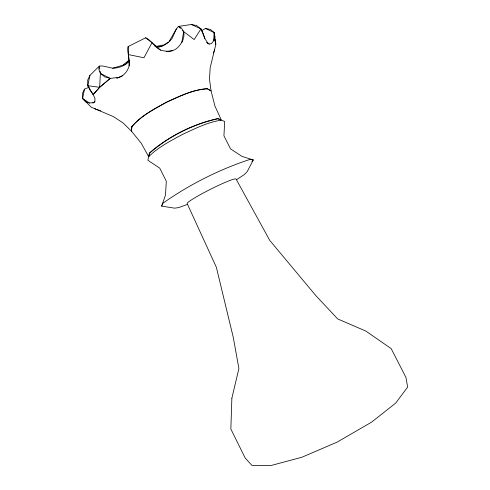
<?xml version="1.0" encoding="UTF-8"?>
<svg xmlns="http://www.w3.org/2000/svg" width="490" height="490" viewBox="0 0 490 490"><rect width="100%" height="100%" fill="white"/><g stroke="black" fill="none" stroke-linecap="round" stroke-linejoin="round"><path stroke-width="0.73" d="M94.901 101.479L92.99 103.01L94.901 101.479L94.987 98.533L93.167 94.576L87.777 85.689L87.698 80.109L89.933 75.393L99.311 66.089L102.618 65.985L112.749 68.214L124.717 64.68M122.488 75.779L116.736 78.155C122.898 76.948 127.614 71.822 129.146 65.85C130.45 59.339 126.745 53 128.147 46.562L145.634 37.791C151.679 40.45 154.546 47.236 160.536 50.102C166.551 51.805 172.903 52.167 177.76 47.536C181.925 43.334 185.018 37.663 183.664 31.599L181.233 27.808L178.421 26.405L176.333 29.008L169.32 41.166M100.07 71.185L100.395 73.371L99.66 87.312L93.167 94.576L90.338 90.705L87.777 85.689L89.933 75.393M209.261 44.094L206.878 42.385L209.261 44.094L211.588 43.5L213.677 40.737L214.13 32.542L210.357 29.431L205.469 28.463L201.69 30.662M181.839 42.477L183.664 31.599L182.617 30.564M94.16 102.435L89.499 103.047L85.683 101.847L82.608 98.533L84.488 89.156L89.18 87.159M84.488 89.156L82.357 93.645L82.608 98.533L91.207 107.175L113.429 116.626L122.91 122.825L131.43 131.118L131.926 126.677C141.175 115.732 154.215 109.154 166.52 102.281C179.542 96.395 192.748 89.713 207.264 88.806L211.068 90.938L209.493 79.135L210.161 67.804L215.784 44.657L214.877 39.482L215.814 44.272L214.13 32.542L205.469 28.463M148.948 156.39L149.787 152.954C168.989 136.336 192.901 124.282 217.701 118.807L220.923 120.105M213.677 40.737L214.969 36.977L214.13 32.542M187.474 204.397L178.679 207.589L174.612 208.158L161.633 206.119L165.498 195.008L166.312 181.288L159.764 168.174L147.827 160.255L148.697 156.665C158.38 147.006 170.783 140.838 182.654 134.334C195.112 128.588 207.613 122.188 221.333 120.142L224.696 121.502L223.936 135.834L230.563 148.911L242.072 156.433L253.306 159.942L247.205 171.604L244.283 174.599L236.848 179.53M213.383 53.049L214.687 49.619M176.333 29.008L172.051 38.465A18.155 13.046 -47.4 0 1 157.566 47.279M161.633 206.119L163.066 203.123C189.618 184.43 219.214 169.516 250.072 159.379L253.306 159.942L251.872 161.473M145.634 37.791L151.992 42.74L143.938 57.765L128.368 54.586L128.147 46.562M180.516 28.487L178.421 26.405L191.394 24.5L196.521 25.517L200.955 28.91L194.156 39.549L183.664 31.599M93.167 94.576L99.85 87.128L110.226 78.406L119.738 77.23M125.422 64.472L129.213 60.356M99.746 69.004L99.311 66.089L98.778 69.163L100.395 73.371L110.226 78.406L99.66 87.312L87.777 85.689M123.278 64.741L129.029 60.215M161.486 46.379L168.327 42.189M157.229 46.397L162.355 44.988M172.437 50.721L166.441 51.615L169.467 51.468M154.95 46.183L160.757 46.36M110.226 78.406L104.713 76.887L100.395 73.371M100.799 110.856L95.832 109.264L94.656 108.419M191.394 24.5L200.955 28.91L203.436 33.963L204.826 38.551L208.048 43.524M82.608 98.533L89.499 103.047M151.992 42.74L160.536 50.102M200.955 28.91L204.826 38.551M128.368 54.586L129.146 65.85M129.464 60.711A18.155 13.077 -6.3 0 1 112.749 68.214M231.868 398.211L230.851 429.02L245.153 457.972L251.97 465.445L271.025 465.5L301.736 457.305L337.089 442.139L371.561 422.16L395.651 403.135L407.643 387.094L405.934 377.423L391.198 348.635L365.785 331.038L337.69 318.941L315.909 295.709L269.757 240.394L236.094 179.101A27.373 2.34 -26.7 0 0 210.424 189.311A27.373 2.34 -26.7 0 0 187.235 203.711L216.353 267.252L233.24 337.218L238.906 368.517L231.868 398.211M131.853 126.585L131.357 131.032L141.292 143.294L148.556 156.488L149.395 153.009C168.781 136.226 192.938 124.05 217.989 118.525L221.235 119.842L214.969 106.134L211.043 90.828L207.233 88.696C192.711 89.597 179.493 96.285 166.465 102.171C154.154 109.05 141.102 115.634 131.853 126.585"/></g></svg>
